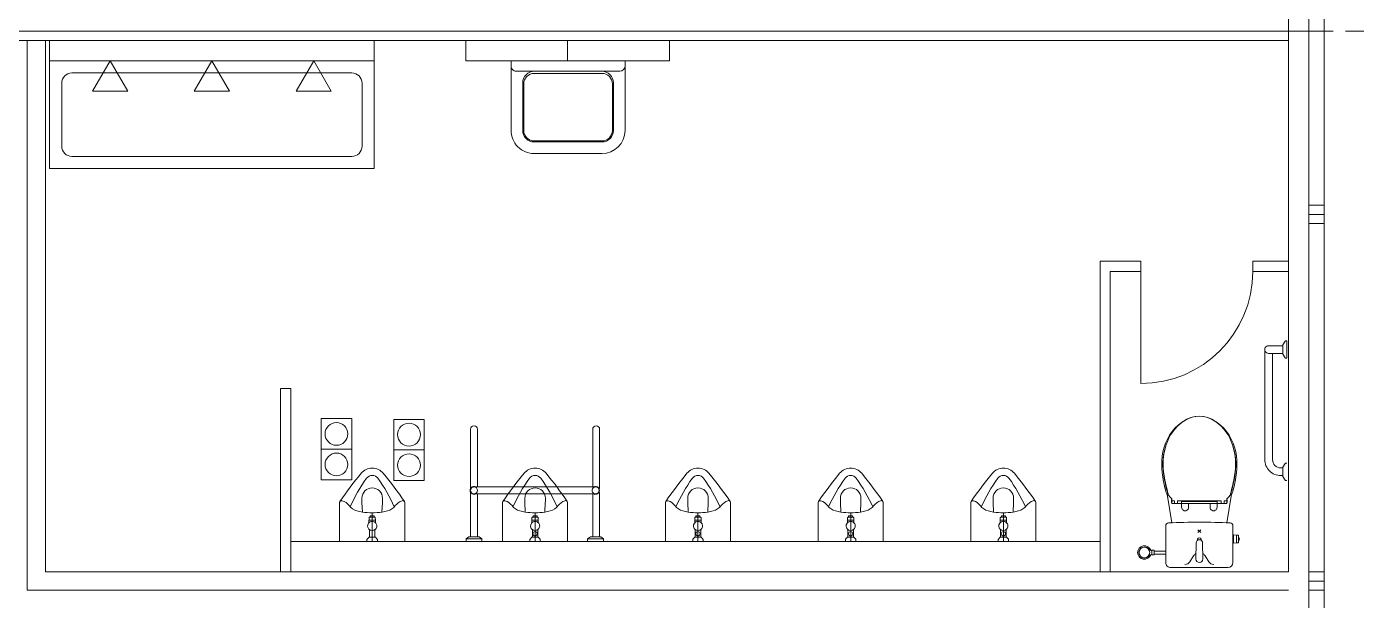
# Model space of a CAD drawing. Units: millimetres at full size, sheet at 1:100. Extents: x -84100 to 167013, y -59450 to 59350.
# Drawn here: x 154697 to 161229, y 32136 to 34953 of the extents above; entities that cross this region are included whole.
import ezdxf

# ---------------------------------------------------------------- set-up
doc = ezdxf.new("R2010")
doc.units = ezdxf.units.MM
doc.header["$LTSCALE"] = 100
doc.linetypes.add('CHAIN1', pattern=[8, 5, -1, 1, -1])
doc.linetypes.add('DASHED1', pattern=[1.8, 1.2, -0.6])
for name, color, linetype, lineweight in [('0-4_通り芯', 3, 'Continuous', 9), ('0-5_通芯符号', 3, 'CHAIN1', 9), ('0-7_作図線', 7, 'Continuous', 9), ('0-B_部屋面積', 4, 'Continuous', 9)]:
    doc.layers.add(name, color=color, linetype=linetype, lineweight=lineweight)

msp = doc.modelspace()

# ---------------------------------------------------------------- linework, layer by layer
at = {"layer": '0-4_通り芯'}
for p, q in [((160894.8, 32275.5), (160894.8, 37630.5)), ((160994.8, 35785.5), (160994.8, 34075.5)), ((161069.8, 34075.5), (161069.8, 35785.5)), ((160894.8, 34885.5), (152994.8, 34885.5)), ((154699.8, 34885.5), (154699.8, 32185.5)), ((154789.8, 34885.5), (154789.8, 32275.5)), ((160994.8, 33985.5), (160994.8, 32275.5)), ((161069.8, 32275.5), (161069.8, 33985.5)), ((160894.8, 32275.5), (154789.8, 32275.5)), ((160894.8, 32185.5), (154699.8, 32185.5)), ((160994.8, 32185.5), (160994.8, 30475.5)), ((161069.8, 30475.5), (161069.8, 32185.5))]:
    msp.add_line(p, q, dxfattribs=at)
at = {"layer": '0-5_通芯符号'}
msp.add_line((160994.8, 39077.4), (160994.8, 14524.4), dxfattribs=at)
at = {"layer": '0-5_通芯符号', "linetype": 'DASHED1'}
for p, q in [((152894.8, 34930.5), (167012.6, 34930.5)), ((160994.8, 34930.5), (152894.8, 34930.5))]:
    msp.add_line(p, q, dxfattribs=at)
at = {"layer": '0-7_作図線'}
for p, q in [((160994.8, 34075.5), (161069.8, 34075.5)), ((160994.8, 33985.5), (160994.8, 34075.5)), ((160994.8, 34030.5), (161069.8, 34030.5)), ((161069.8, 33985.5), (161069.8, 34075.5)), ((160994.8, 33985.5), (161069.8, 33985.5)), ((160994.8, 32275.5), (161069.8, 32275.5)), ((160994.8, 32185.5), (160994.8, 32275.5)), ((161069.8, 32185.5), (161069.8, 32275.5)), ((160994.8, 32230.5), (161069.8, 32230.5)), ((160994.8, 32185.5), (161069.8, 32185.5))]:
    msp.add_line(p, q, dxfattribs=at)
at = {"layer": '0-B_部屋面積'}
for p, q in [((154809.8, 34255.5), (154809.8, 34885.5)), ((154809.8, 34885.5), (156404.8, 34885.5)), ((156854.8, 34885.5), (156854.8, 34785.5)), ((157354.8, 34885.5), (157354.8, 34785.5)), ((154809.8, 34785.5), (156404.8, 34785.5)), ((157076.8, 34785.5), (157076.8, 34443.5)), ((157636.8, 34785.5), (157636.8, 34443.5)), ((154919.8, 34725.5), (156294.8, 34725.5)), ((157611.8, 34734.5), (157101.8, 34734.5)), ((157522.8, 34723.5), (157190.8, 34723.5)), ((154869.8, 34365.5), (154869.8, 34675.5)), ((156344.8, 34675.5), (156344.8, 34365.5)), ((157133.8, 34676.5), (157133.8, 34443.5)), ((157138.8, 34671.5), (157138.8, 34443.5)), ((157574.8, 34443.5), (157574.8, 34671.5)), ((157579.8, 34443.5), (157579.8, 34676.5)), ((157522.8, 34391.5), (157190.8, 34391.5)), ((157522.8, 34386.5), (157190.8, 34386.5)), ((156294.8, 34315.5), (154919.8, 34315.5)), ((157522.8, 34329.5), (157190.8, 34329.5)), ((159969.8, 33800.5), (159969.8, 32275.5)), ((160169.8, 33800.5), (159969.8, 33800.5)), ((160169.8, 33800.5), (160169.8, 33200.5)), ((160894.8, 33800.5), (160719.8, 33800.5)), ((160719.8, 33800.5), (160719.8, 33750.5)), ((160019.8, 33750.5), (160019.8, 32275.5)), ((160169.8, 33750.5), (160019.8, 33750.5)), ((160894.8, 33750.5), (160719.8, 33750.5)), ((160867.7, 33386.2), (160797.7, 33386.2)), ((160867.7, 33345.2), (160867.7, 33389.2)), ((160868, 33390.2), (160878.3, 33408.2)), ((160887.7, 33409.7), (160880.9, 33409.7)), ((160887.7, 33324.7), (160887.7, 33409.7)), ((160778.7, 32827.2), (160778.7, 33367.2)), ((160867.7, 33348.2), (160797.7, 33348.2)), ((160816.7, 32827.2), (160816.7, 33348.2)), ((160878.3, 33326.2), (160868, 33344.2)), ((160887.7, 33324.7), (160880.9, 33324.7)), ((155994.8, 33175.5), (155944.8, 33175.5)), ((155944.8, 33175.5), (155944.8, 32275.5)), ((155994.8, 33175.5), (155994.8, 32275.5)), ((156144.2, 33028), (156144.2, 32728)), ((156294.2, 33028), (156144.2, 33028)), ((156294.2, 32728), (156294.2, 33028)), ((156500.6, 33024.5), (156500.6, 32724.5)), ((156650.6, 33024.5), (156500.6, 33024.5)), ((156650.6, 32724.5), (156650.6, 33024.5)), ((156877.8, 32975.5), (156877.8, 32685)), ((156911.8, 32692.5), (156911.8, 32975.5)), ((157477.8, 32692.5), (157477.8, 32975.5)), ((157511.8, 32975.5), (157511.8, 32685)), ((156294.2, 32878), (156144.2, 32878)), ((156650.6, 32874.5), (156500.6, 32874.5)), ((160867.7, 32745.2), (160867.7, 32789.2)), ((160868, 32790.2), (160878.3, 32808.2)), ((160887.7, 32809.7), (160880.9, 32809.7)), ((156144.2, 32728), (156294.2, 32728)), ((156500.6, 32724.5), (156650.6, 32724.5)), ((160867.7, 32786.2), (160857.7, 32786.2)), ((160867.7, 32748.2), (160857.7, 32748.2)), ((160878.3, 32726.2), (160868, 32744.2)), ((160887.7, 32724.7), (160880.9, 32724.7)), ((156877.8, 32665.9), (156877.8, 32447.5)), ((157494.8, 32692.5), (156894.8, 32692.5)), ((156894.8, 32658.5), (157494.8, 32658.5)), ((156911.8, 32447.5), (156911.8, 32658.5)), ((157477.8, 32658.5), (157477.8, 32447.5)), ((157511.8, 32447.5), (157511.8, 32665.9)), ((160321.8, 32516.4), (160299.2, 32657.5)), ((160592.8, 32516.4), (160615.4, 32657.5)), ((156234.8, 32425.5), (156234.8, 32615.5)), ((156344.3, 32637.4), (156344.3, 32625.4)), ((156344.5, 32615.7), (156346.8, 32569.3)), ((156442.7, 32569.3), (156445, 32615.7)), ((156445.3, 32625.4), (156445.3, 32637.4)), ((156554.8, 32425.5), (156554.8, 32615.5)), ((157034.8, 32425.5), (157034.8, 32615.5)), ((157144.3, 32637.4), (157144.3, 32625.4)), ((157144.5, 32615.7), (157146.8, 32569.3)), ((157242.7, 32569.3), (157245, 32615.7)), ((157245.3, 32625.4), (157245.3, 32637.4)), ((157354.8, 32425.5), (157354.8, 32615.5)), ((157834.8, 32425.5), (157834.8, 32615.5)), ((157944.3, 32637.4), (157944.3, 32625.4)), ((157944.5, 32615.7), (157946.8, 32569.3)), ((158042.7, 32569.3), (158045.1, 32615.7)), ((158045.3, 32625.4), (158045.3, 32637.4)), ((158154.8, 32425.5), (158154.8, 32615.5)), ((158584.8, 32425.5), (158584.8, 32615.5)), ((158694.3, 32637.4), (158694.3, 32625.4)), ((158694.5, 32615.7), (158696.8, 32569.3)), ((158792.7, 32569.3), (158795.1, 32615.7)), ((158795.3, 32625.4), (158795.3, 32637.4)), ((158904.8, 32425.5), (158904.8, 32615.5)), ((159334.8, 32425.5), (159334.8, 32615.5)), ((159444.3, 32637.4), (159444.3, 32625.4)), ((159444.5, 32615.7), (159446.8, 32569.3)), ((159542.7, 32569.3), (159545.1, 32615.7)), ((159545.3, 32625.4), (159545.3, 32637.4)), ((159654.8, 32425.5), (159654.8, 32615.5)), ((160322.8, 32611.5), (160322.8, 32633.3)), ((160322.8, 32624.5), (160332.8, 32624.5)), ((160323.8, 32610.5), (160334.6, 32610.5)), ((160324.5, 32624.5), (160332.6, 32624.3)), ((160334.6, 32622.3), (160334.6, 32610.5)), ((160334.8, 32622.5), (160334.8, 32611.5)), ((160335.8, 32610.5), (160348.8, 32610.5)), ((160349.8, 32611.5), (160349.8, 32624.9)), ((160349.8, 32624.9), (160350, 32624.9)), ((160350, 32611.5), (160350, 32624.9)), ((160350, 32624.9), (160427.3, 32624.9)), ((160369, 32610.5), (160351, 32610.5)), ((160370, 32619.2), (160370, 32611.5)), ((160370.3, 32620.2), (160370.3, 32592.5)), ((160434.3, 32610.5), (160371.3, 32610.5)), ((160446.3, 32620.5), (160372.1, 32621.2)), ((160404.2, 32610.5), (160404.2, 32605.5)), ((160404.3, 32605.5), (160404.3, 32592.5)), ((160438.6, 32611.5), (160475.9, 32611.5)), ((160457.3, 32620.5), (160446.3, 32620.5)), ((160468.3, 32620.5), (160457.3, 32620.5)), ((160477.3, 32620.5), (160468.3, 32620.5)), ((160542.5, 32621.2), (160477.3, 32620.5)), ((160480.3, 32610.5), (160543.3, 32610.5)), ((160487.3, 32624.9), (160564.5, 32624.9)), ((160510.3, 32592.5), (160510.3, 32605.5)), ((160510.4, 32605.5), (160510.4, 32610.5)), ((160544.3, 32620.2), (160544.3, 32592.5)), ((160544.5, 32611.5), (160544.5, 32619.2)), ((160563.5, 32610.5), (160545.5, 32610.5)), ((160564.5, 32624.9), (160564.5, 32611.5)), ((160564.5, 32624.9), (160564.8, 32624.9)), ((160564.8, 32611.5), (160564.8, 32624.9)), ((160565.8, 32610.5), (160578.8, 32610.5)), ((160579.8, 32622.5), (160579.8, 32611.5)), ((160580, 32610.5), (160580, 32622.3)), ((160580, 32610.5), (160590.8, 32610.5)), ((160581.8, 32624.5), (160591.8, 32624.5)), ((160581.9, 32624.3), (160590.1, 32624.5)), ((160591.8, 32611.5), (160591.8, 32633.3)), ((156379, 32529.5), (156379, 32520.3)), ((156410.5, 32529.5), (156379, 32529.5)), ((156379.5, 32541.5), (156379.3, 32529.5)), ((156381.5, 32543.5), (156404.7, 32543.5)), ((156384.9, 32549.5), (156384.8, 32543.5)), ((156394.8, 32565.5), (156394.8, 32425.5)), ((156404.7, 32543.5), (156404.6, 32549.5)), ((156404.7, 32543.5), (156408.1, 32543.5)), ((156410.1, 32541.5), (156410.3, 32529.5)), ((156410.5, 32520.3), (156410.5, 32529.5)), ((157179, 32529.5), (157179, 32520.3)), ((157210.5, 32529.5), (157179, 32529.5)), ((157179.5, 32541.5), (157179.3, 32529.5)), ((157181.5, 32543.5), (157204.7, 32543.5)), ((157184.9, 32549.5), (157184.8, 32543.5)), ((157194.8, 32565.5), (157194.8, 32425.5)), ((157204.7, 32543.5), (157204.6, 32549.5)), ((157204.7, 32543.5), (157208.1, 32543.5)), ((157210.1, 32541.5), (157210.3, 32529.5)), ((157210.5, 32520.3), (157210.5, 32529.5)), ((157979, 32529.5), (157979, 32520.3)), ((158010.5, 32529.5), (157979, 32529.5)), ((157979.5, 32541.5), (157979.3, 32529.5)), ((157981.5, 32543.5), (158004.7, 32543.5)), ((157984.9, 32549.5), (157984.8, 32543.5)), ((157994.8, 32565.5), (157994.8, 32425.5)), ((158004.7, 32543.5), (158004.6, 32549.5)), ((158004.7, 32543.5), (158008.1, 32543.5)), ((158010.1, 32541.5), (158010.3, 32529.5)), ((158010.5, 32520.3), (158010.5, 32529.5)), ((158760.5, 32529.5), (158729, 32529.5)), ((158729, 32529.5), (158729, 32520.3)), ((158729.5, 32541.5), (158729.3, 32529.5)), ((158734.9, 32549.5), (158734.8, 32543.5)), ((158744.8, 32565.5), (158744.8, 32425.5)), ((158754.7, 32543.5), (158754.6, 32549.5)), ((158760.1, 32541.5), (158760.3, 32529.5)), ((158760.5, 32520.3), (158760.5, 32529.5)), ((159510.5, 32529.5), (159479, 32529.5)), ((159479, 32529.5), (159479, 32520.3)), ((159479.5, 32541.5), (159479.3, 32529.5)), ((159484.9, 32549.5), (159484.8, 32543.5)), ((159494.8, 32565.5), (159494.8, 32425.5)), ((159504.7, 32543.5), (159504.6, 32549.5)), ((159510.1, 32541.5), (159510.3, 32529.5)), ((159510.5, 32520.3), (159510.5, 32529.5)), ((156381.3, 32478.9), (156381.3, 32446.5)), ((156408.3, 32446.5), (156408.3, 32478.9)), ((157181.3, 32478.9), (157181.3, 32446.5)), ((157208.3, 32446.5), (157208.3, 32478.9)), ((157981.3, 32478.9), (157981.3, 32446.5)), ((158008.3, 32446.5), (158008.3, 32478.9)), ((158731.3, 32478.9), (158731.3, 32446.5)), ((158758.3, 32446.5), (158758.3, 32478.9)), ((159481.3, 32478.9), (159481.3, 32446.5)), ((159508.3, 32446.5), (159508.3, 32478.9)), ((160292.3, 32500.7), (160292.3, 32321.5)), ((160464.4, 32468.4), (160450.2, 32482.6)), ((160464.4, 32482.6), (160450.2, 32468.4)), ((160622.3, 32500.7), (160622.3, 32321.5)), ((159969.8, 32425.5), (155994.8, 32425.5)), ((156369, 32425.5), (156369, 32433.9)), ((156379.1, 32446), (156370.1, 32436.7)), ((156380.2, 32446.5), (156409.4, 32446.5)), ((156410.5, 32446), (156419.4, 32436.6)), ((156420.5, 32425.5), (156420.5, 32433.9)), ((156869.6, 32447.5), (156855.8, 32437.5)), ((156855.8, 32437.5), (156933.8, 32437.5)), ((156855.8, 32437.5), (156855.8, 32425.5)), ((156919.9, 32447.5), (156869.6, 32447.5)), ((156933.8, 32437.5), (156919.9, 32447.5)), ((156933.8, 32425.5), (156933.8, 32437.5)), ((157169, 32425.5), (157169, 32433.9)), ((157179.1, 32446), (157170.2, 32436.7)), ((157180.2, 32446.5), (157209.4, 32446.5)), ((157210.5, 32446), (157219.4, 32436.6)), ((157220.5, 32425.5), (157220.5, 32433.9)), ((157466.8, 32447.5), (157453, 32437.5)), ((157453, 32437.5), (157453, 32425.5)), ((157453, 32437.5), (157531, 32437.5)), ((157517.1, 32447.5), (157466.8, 32447.5)), ((157531, 32437.5), (157517.1, 32447.5)), ((157531, 32425.5), (157531, 32437.5)), ((157969, 32425.5), (157969, 32433.9)), ((157979.1, 32446), (157970.1, 32436.6)), ((157980.2, 32446.5), (158009.4, 32446.5)), ((158010.5, 32446), (158019.4, 32436.6)), ((158020.5, 32425.5), (158020.5, 32433.9)), ((158719, 32425.5), (158719, 32433.9)), ((158729.1, 32446), (158720.1, 32436.6)), ((158730.2, 32446.5), (158759.4, 32446.5)), ((158760.5, 32446), (158769.4, 32436.6)), ((158770.5, 32425.5), (158770.5, 32433.9)), ((159469, 32425.5), (159469, 32433.9)), ((159479.1, 32446), (159470.1, 32436.6)), ((159480.2, 32446.5), (159509.4, 32446.5)), ((159510.5, 32446), (159519.4, 32436.6)), ((159520.5, 32425.5), (159520.5, 32433.9)), ((160440.3, 32338.7), (160441.3, 32417.6)), ((160474.3, 32338.7), (160473.3, 32417.6)), ((160624.3, 32453), (160622.3, 32453)), ((160624.3, 32421), (160622.3, 32421)), ((160624.3, 32418), (160624.3, 32456)), ((160640, 32456.5), (160625.3, 32457)), ((160640, 32417.5), (160625.3, 32417)), ((160640.3, 32456.2), (160640.3, 32417.7)), ((160640.3, 32456.2), (160649.3, 32456.2)), ((160640.3, 32417.7), (160649.3, 32417.7)), ((160650.3, 32455.2), (160650.3, 32418.7)), ((160223.3, 32381.5), (160224, 32382.3)), ((160223.3, 32381.5), (160223.3, 32359.5)), ((160223.3, 32359.5), (160224, 32358.8)), ((160224, 32382.3), (160234.5, 32382.3)), ((160224, 32358.8), (160234.5, 32358.8)), ((160235.3, 32381.5), (160234.5, 32382.3)), ((160235.3, 32359.5), (160234.5, 32358.8)), ((160235.3, 32381.5), (160235.3, 32359.5)), ((160292.3, 32377.8), (160235.3, 32377.8)), ((160292.3, 32363.2), (160235.3, 32363.2)), ((160429.3, 32354), (160410.7, 32324.4)), ((160503.9, 32324.4), (160485.2, 32354)), ((160597.3, 32296.5), (160317.3, 32296.5))]:
    msp.add_line(p, q, dxfattribs=at)
for points in [[(156404.8, 34885.5), (156404.8, 34255.5), (154809.8, 34255.5)], [(157854.8, 34885.5), (157854.8, 34785.5), (156854.8, 34785.5)], [(160427.3, 32624.9), (160428.3, 32624.9), (160429.4, 32624.9), (160430.7, 32624.9), (160432.1, 32624.9), (160433.7, 32624.9), (160435.4, 32624.9), (160437.3, 32624.9), (160439.3, 32624.9), (160441.5, 32624.9), (160443.8, 32625), (160446.3, 32625), (160451.8, 32625), (160457.3, 32625), (160462.8, 32625), (160468.3, 32625), (160470.7, 32625), (160473.1, 32624.9), (160475.2, 32624.9), (160477.3, 32624.9), (160479.1, 32624.9), (160480.9, 32624.9), (160482.4, 32624.9), (160483.9, 32624.9), (160485.2, 32624.9), (160486.3, 32624.9), (160487.3, 32624.9)], [(158731.5, 32543.5), (158754.7, 32543.5), (158758, 32543.5)], [(159481.5, 32543.5), (159504.7, 32543.5), (159508.1, 32543.5)]]:
    msp.add_lwpolyline(points, dxfattribs=at)
for points in [[(155107.3, 34785.5), (155193.9, 34635.5), (155020.7, 34635.5)], [(155607.3, 34785.5), (155693.9, 34635.5), (155520.7, 34635.5)], [(156107.3, 34785.5), (156193.9, 34635.5), (156020.7, 34635.5)]]:
    msp.add_lwpolyline(points, close=True, dxfattribs=at)
for centre, radius in [((156219.2, 32953), 55.9), ((156575.6, 32949.5), 55.9), ((156219.2, 32803), 55.9), ((156575.6, 32799.5), 55.9), ((157194.8, 32462.5), 10.5), ((157994.8, 32462.5), 10.5), ((158744.8, 32462.5), 10.5), ((159494.8, 32462.5), 10.5), ((160187.3, 32370.5), 26.2)]:
    msp.add_circle(centre, radius, dxfattribs=at)
for centre, radius, start, end in [((157101.8, 34759.5), 25, 179.99998, 269.99998), ((157611.8, 34759.5), 25, 269.99998, 359.99998), ((154919.8, 34675.5), 50, 89.99998, 179.99998), ((156294.8, 34675.5), 50, 0, 90), ((157190.8, 34676.5), 57, 89.96371, 179.99998), ((157190.8, 34671.5), 52, 89.99998, 179.99998), ((157522.8, 34676.5), 57, 0, 90.0363), ((157522.8, 34671.5), 52, 0, 90), ((157190.8, 34443.5), 114, 179.99998, 269.99998), ((157190.8, 34443.5), 57, 179.99998, 269.99998), ((157190.8, 34443.5), 52, 179.99998, 269.99998), ((157522.8, 34443.5), 114, 269.99998, 359.99998), ((157522.8, 34443.5), 52, 269.99998, 359.99998), ((157522.8, 34443.5), 57, 269.99998, 359.99998), ((154919.8, 34365.5), 50, 179.99998, 269.99998), ((156294.8, 34365.5), 50, 269.99998, 359.99998), ((160169.8, 33750.5), 550, 269.99998, 359.99997), ((160797.7, 33367.2), 19, 89.99998, 270.00035), ((160869.7, 33389.2), 2, 150.09999, 179.99998), ((160880.9, 33406.7), 3, 89.99998, 150.10197), ((160869.7, 33345.2), 2, 179.99998, 209.89998), ((160880.9, 33327.7), 3, 209.89799, 269.99998), ((156894.8, 32975.5), 17, 0, 180), ((157494.8, 32975.5), 17, 0, 180), ((160502.4, 32824.6), 227, 120.08908, 163.94279), ((160508.7, 32831.1), 225, 125.73701, 162.49823), ((160457.3, 32902.5), 137, 54.263, 125.737), ((160457.3, 32902.5), 137, 59.91093, 120.08907), ((160412.2, 32824.6), 227, 16.05721, 59.91092), ((160405.9, 32831.1), 225, 17.50175, 54.26297), ((160579.3, 32802.5), 307, 163.94279, 187.26556), ((160579.3, 32802.5), 301, 161.21661, 188.14403), ((160599.3, 32802.5), 320, 162.49823, 189.74916), ((160335.3, 32802.5), 301, 351.85596, 18.78337), ((160315.3, 32802.5), 320, 350.25082, 17.50175), ((160335.3, 32802.5), 307, 352.73442, 16.05719), ((160857.7, 32827.2), 79, 179.99998, 269.99998), ((160857.7, 32827.2), 41, 179.99998, 269.99998), ((160869.7, 32789.2), 2, 150.09999, 179.99998), ((160880.9, 32806.7), 3, 89.99998, 150.10098), ((157886.7, 31491.1), 2000, 140.62523, 145.59691), ((157016.1, 32267.4), 800, 144.20218, 155.828), ((156394.8, 32715.5), 70, 89.99998, 140.62546), ((156394.8, 32715.5), 34, 35.80428, 144.19337), ((156394.8, 32715.5), 70, 39.37505, 89.99998), ((155773.5, 32267.4), 800, 24.17204, 35.79773), ((154902.9, 31491.1), 2000, 34.40311, 39.37476), ((158686.7, 31491.1), 2000, 140.62523, 145.59691), ((157816.1, 32267.4), 800, 144.20218, 155.828), ((157194.8, 32715.5), 70, 89.99998, 140.62546), ((157194.8, 32715.5), 34, 35.80428, 144.19337), ((157194.8, 32715.5), 70, 39.37505, 89.99998), ((156573.5, 32267.4), 800, 24.17204, 35.79773), ((155702.9, 31491.1), 2000, 34.40311, 39.37476), ((159486.7, 31491.1), 2000, 140.62523, 145.59691), ((158616.1, 32267.4), 800, 144.20218, 155.828), ((157994.8, 32715.5), 70, 89.99998, 140.62546), ((157994.8, 32715.5), 34, 35.80428, 144.19337), ((157994.8, 32715.5), 70, 39.37505, 89.99998), ((157373.5, 32267.4), 800, 24.17204, 35.79773), ((156502.9, 31491.1), 2000, 34.40311, 39.37476), ((160236.7, 31491.1), 2000, 140.62523, 145.59691), ((159366.1, 32267.4), 800, 144.20218, 155.828), ((158744.8, 32715.5), 70, 89.99998, 140.62546), ((158744.8, 32715.5), 34, 35.80428, 144.19337), ((158744.8, 32715.5), 70, 39.37505, 89.99998), ((158123.5, 32267.4), 800, 24.17204, 35.79773), ((157252.9, 31491.1), 2000, 34.40311, 39.37476), ((160986.7, 31491.1), 2000, 140.62523, 145.59691), ((160116.1, 32267.4), 800, 144.20218, 155.828), ((159494.8, 32715.5), 70, 89.99998, 140.62546), ((159494.8, 32715.5), 34, 35.80428, 144.19337), ((159494.8, 32715.5), 70, 39.37505, 89.99998), ((158873.5, 32267.4), 800, 24.17204, 35.79773), ((158002.9, 31491.1), 2000, 34.40311, 39.37476), ((161068.3, 32864.8), 800, 187.26556, 193.98289), ((161112.8, 32878.8), 840, 188.14404, 194.30159), ((161131.5, 32893.9), 860, 189.74918, 196.01047), ((159783.1, 32893.9), 860, 343.98949, 350.25081), ((159801.7, 32878.8), 840, 345.69839, 351.85594), ((159846.2, 32864.8), 800, 346.01709, 352.73442), ((160869.7, 32745.2), 2, 179.99998, 209.89998), ((160880.9, 32727.7), 3, 209.89899, 269.99998), ((156394.8, 32637.4), 50.5, 0, 180), ((156894.8, 32675.5), 19.5, 60.66789, 299.33211), ((156894.8, 32675.5), 18.5, 66.76855, 293.23146), ((156894.8, 32675.5), 17, 89.99998, 269.99998), ((156894.8, 32675.5), 17, 269.99998, 89.99998), ((157194.8, 32637.4), 50.5, 0, 180), ((157491.9, 32675.5), 17, 89.99998, 269.99998), ((157491.9, 32675.5), 19.5, 240.66789, 119.33211), ((157491.9, 32675.5), 18.5, 246.76855, 113.23146), ((157491.9, 32675.5), 17, 269.99998, 89.99998), ((157994.8, 32637.4), 50.5, 0, 180), ((158744.8, 32637.4), 50.5, 0, 180), ((159494.8, 32637.4), 50.5, 0, 180), ((160326, 32680), 35, 193.98291, 237.85783), ((160332.8, 32680), 35, 194.30159, 214.07635), ((160588.6, 32680), 35, 302.14215, 346.01707), ((160581.8, 32680), 35, 325.92363, 345.69839), ((156244.8, 32615.5), 10, 145.59799, 179.99998), ((156244.8, 32615.5), 10, 72.59607, 145.59799), ((156225.5, 32558.7), 70, 36.91196, 71.42528), ((156337.4, 32642.8), 70, 216.911, 255.5564), ((156539.3, 32625.4), 195, 179.99998, 182.85919), ((156250.3, 32625.4), 195, 357.14079, 359.99998), ((156452.2, 32642.8), 70, 284.44359, 323.08852), ((156564.1, 32558.7), 70, 108.96375, 143.0885), ((156544.8, 32615.5), 10, 34.4062, 110.13289), ((156544.8, 32615.5), 10, 0, 34.4062), ((157044.8, 32615.5), 10, 145.59799, 179.99998), ((157044.8, 32615.5), 10, 72.59607, 145.59799), ((157025.5, 32558.7), 70, 36.91196, 71.42528), ((157137.4, 32642.8), 70, 216.911, 255.5564), ((157339.3, 32625.4), 195, 179.99998, 182.85919), ((157050.3, 32625.4), 195, 357.14079, 359.99998), ((157252.1, 32642.8), 70, 284.44359, 323.08852), ((157364.1, 32558.7), 70, 108.96375, 143.0885), ((157344.8, 32615.5), 10, 34.4062, 110.13289), ((157344.8, 32615.5), 10, 0, 34.4062), ((157844.8, 32615.5), 10, 145.59799, 179.99998), ((157844.8, 32615.5), 10, 72.59607, 145.59799), ((157825.5, 32558.7), 70, 36.91196, 71.42528), ((157937.4, 32642.8), 70, 216.911, 255.5564), ((158139.3, 32625.4), 195, 179.99998, 182.85919), ((157850.3, 32625.4), 195, 357.14079, 359.99998), ((158052.1, 32642.8), 70, 284.44359, 323.08852), ((158164.1, 32558.7), 70, 108.96375, 143.0885), ((158144.8, 32615.5), 10, 34.4062, 110.13289), ((158144.8, 32615.5), 10, 0, 34.4062), ((158594.8, 32615.5), 10, 145.59799, 179.99998), ((158594.8, 32615.5), 10, 72.59607, 145.59799), ((158575.5, 32558.7), 70, 36.91196, 71.42528), ((158687.4, 32642.8), 70, 216.911, 255.5564), ((158889.3, 32625.4), 195, 179.99998, 182.85919), ((158600.3, 32625.4), 195, 357.14079, 359.99998), ((158802.1, 32642.8), 70, 284.44359, 323.08852), ((158914.1, 32558.7), 70, 108.96375, 143.0885), ((158894.8, 32615.5), 10, 34.4062, 110.13289), ((158894.8, 32615.5), 10, 0, 34.4062), ((159344.8, 32615.5), 10, 145.59799, 179.99998), ((159344.8, 32615.5), 10, 72.59607, 145.59799), ((159325.5, 32558.7), 70, 36.91196, 71.42528), ((159437.4, 32642.8), 70, 216.911, 255.5564), ((159639.3, 32625.4), 195, 179.99998, 182.85919), ((159350.3, 32625.4), 195, 357.14079, 359.99998), ((159552.1, 32642.8), 70, 284.44359, 323.08852), ((159664.1, 32558.7), 70, 108.96375, 143.0885), ((159644.8, 32615.5), 10, 34.4062, 110.13289), ((159644.8, 32615.5), 10, 0, 34.4062), ((160338.5, 32666.4), 35, 196.01048, 207.2597), ((160338.5, 32666.4), 35, 207.25969, 240.51698), ((160350.5, 32624.5), 30, 159.7594, 202.5403), ((160319.8, 32633.3), 3, 31.39233, 60.51697), ((160319.8, 32633.3), 3, 0, 31.39233), ((160323.8, 32625.5), 1, 179.99998, 269.99998), ((160323.8, 32611.5), 1, 179.99998, 269.99998), ((160332.6, 32622.3), 2, 0, 88.29863), ((160332.8, 32622.5), 2, 0, 90), ((160335.8, 32611.5), 1, 179.99998, 269.99998), ((160348.8, 32611.5), 1, 269.99998, 359.99998), ((160351, 32611.5), 1, 179.99998, 269.99998), ((160369, 32611.5), 1, 269.99998, 359.99998), ((160372, 32619.2), 2, 151.04498, 179.99998), ((160372, 32619.2), 2, 89.04622, 151.04497), ((160371.3, 32611.5), 1, 179.99998, 269.99998), ((160387.3, 32592.5), 17, 179.99998, 359.99998), ((160434.3, 32615.5), 5, 269.99998, 295.8419), ((160438.6, 32606.5), 5, 89.99998, 115.8419), ((160475.9, 32606.5), 5, 64.15807, 89.99998), ((160480.3, 32615.5), 5, 244.15807, 269.99998), ((160527.3, 32592.5), 17, 179.99998, 359.99998), ((160542.5, 32619.2), 2, 28.95502, 90.97653), ((160543.3, 32611.5), 1, 269.99998, 359.99998), ((160542.5, 32619.2), 2, 0, 28.95502), ((160545.5, 32611.5), 1, 179.99998, 269.99998), ((160563.5, 32611.5), 1, 269.99998, 359.99998), ((160565.8, 32611.5), 1, 179.99998, 269.99998), ((160578.8, 32611.5), 1, 269.99998, 359.99998), ((160581.8, 32622.5), 2, 89.99998, 179.99998), ((160582, 32622.3), 2, 91.70135, 179.99998), ((160590.8, 32625.5), 1, 269.99998, 359.99998), ((160590.8, 32611.5), 1, 269.99998, 359.99998), ((160564.1, 32624.5), 30, 337.4597, 20.2406), ((160594.8, 32633.3), 3, 148.60765, 179.99998), ((160594.8, 32633.3), 3, 119.48302, 148.60765), ((160576.1, 32666.4), 35, 299.48302, 332.74031), ((160576.1, 32666.4), 35, 332.7403, 343.98952), ((156394.8, 32865.5), 300, 255.55659, 260.80411), ((156394.8, 32865.5), 300, 260.80412, 279.19588), ((156381.5, 32541.5), 2, 89.99915, 178.97433), ((156386.9, 32549.5), 2, 90.55023, 178.90271), ((156394.8, 31751.5), 800, 89.43718, 90.56277), ((156402.6, 32549.5), 2, 1.09145, 89.4254), ((156408.1, 32541.5), 2, 1.01991, 89.99915), ((156394.8, 32865.5), 300, 279.19588, 284.44322), ((157194.8, 32865.5), 300, 255.55659, 260.80411), ((157194.8, 32865.5), 300, 260.80412, 279.19588), ((157181.5, 32541.5), 2, 89.99915, 178.97433), ((157186.9, 32549.5), 2, 90.55023, 178.90271), ((157194.8, 31751.5), 800, 89.43718, 90.56277), ((157202.6, 32549.5), 2, 1.09145, 89.4254), ((157208.1, 32541.5), 2, 1.01991, 89.99915), ((157194.8, 32865.5), 300, 279.19588, 284.44322), ((157994.8, 32865.5), 300, 255.55659, 260.80411), ((157994.8, 32865.5), 300, 260.80412, 279.19588), ((157981.5, 32541.5), 2, 89.99915, 178.97433), ((157986.9, 32549.4), 2, 90.55023, 178.90271), ((157994.8, 31751.5), 800, 89.43718, 90.56277), ((158002.6, 32549.4), 2, 1.09145, 89.4254), ((158008.1, 32541.5), 2, 1.01991, 89.99915), ((157994.8, 32865.5), 300, 279.19588, 284.44322), ((158744.8, 32865.5), 300, 255.55659, 260.80411), ((158744.8, 32865.5), 300, 260.80412, 279.19588), ((158731.5, 32541.5), 2, 89.99915, 178.97433), ((158736.9, 32549.4), 2, 90.55023, 178.90271), ((158744.8, 31751.5), 800, 89.43718, 90.56277), ((158752.6, 32549.4), 2, 1.09145, 89.4254), ((158758, 32541.5), 2, 1.01991, 89.99915), ((158744.8, 32865.5), 300, 279.19588, 284.44322), ((159494.8, 32865.5), 300, 255.55659, 260.80411), ((159494.8, 32865.5), 300, 260.80412, 279.19588), ((159481.5, 32541.5), 2, 89.99915, 178.97433), ((159486.9, 32549.4), 2, 90.55023, 178.90271), ((159494.8, 31751.5), 800, 89.43718, 90.56277), ((159502.6, 32549.4), 2, 1.09145, 89.4254), ((159508.1, 32541.5), 2, 1.01991, 89.99915), ((159494.8, 32865.5), 300, 279.19588, 284.44322), ((156394.8, 32500.5), 22.5, 142.401, 225.29166), ((156369, 32520.3), 10, 323.50479, 0.00114), ((156394.8, 32500.5), 22.5, 37.59915, 142.00664), ((156394.8, 32500.5), 22.5, 225.29167, 314.69067), ((156373.3, 32478.9), 8, 0, 44.85437), ((156416.3, 32478.9), 8, 135.19508, 179.99998), ((156420.5, 32520.3), 10, 179.99998, 217.59851), ((156394.8, 32500.5), 22.5, 314.69067, 359.99998), ((156394.8, 32500.5), 22.5, 0, 37.59915), ((157194.8, 32500.5), 22.5, 142.401, 225.29166), ((157169, 32520.3), 10, 323.50479, 0.00114), ((157194.8, 32500.5), 22.5, 37.59915, 142.00664), ((157194.8, 32500.5), 22.5, 225.29167, 314.69067), ((157173.3, 32478.9), 8, 0, 44.85437), ((157216.3, 32478.9), 8, 135.19508, 179.99998), ((157220.5, 32520.3), 10, 179.99998, 217.59851), ((157194.8, 32500.5), 22.5, 314.69067, 359.99998), ((157194.8, 32500.5), 22.5, 0, 37.59915), ((157994.8, 32500.5), 22.5, 142.401, 225.29166), ((157969, 32520.3), 10, 323.50479, 0.00114), ((157994.8, 32500.5), 22.5, 37.59915, 142.00664), ((157994.8, 32500.5), 22.5, 225.29167, 314.69067), ((157973.3, 32478.9), 8, 0, 44.85437), ((158016.3, 32478.9), 8, 135.19508, 179.99998), ((158020.5, 32520.3), 10, 179.99998, 217.59851), ((157994.8, 32500.5), 22.5, 314.69067, 359.99998), ((157994.8, 32500.5), 22.5, 0, 37.59915), ((158744.8, 32500.5), 22.5, 142.401, 225.29166), ((158719, 32520.3), 10, 323.50479, 0.00114), ((158744.8, 32500.5), 22.5, 37.59915, 142.00664), ((158723.3, 32478.9), 8, 0, 44.85437), ((158744.8, 32500.5), 22.5, 225.29167, 314.69067), ((158766.3, 32478.9), 8, 135.19508, 179.99998), ((158770.5, 32520.3), 10, 179.99998, 217.59851), ((158744.8, 32500.5), 22.5, 314.69067, 359.99998), ((158744.8, 32500.5), 22.5, 0, 37.59915), ((159494.8, 32500.5), 22.5, 142.401, 225.29166), ((159469, 32520.3), 10, 323.50479, 0.00114), ((159494.8, 32500.5), 22.5, 37.59915, 142.00664), ((159473.3, 32478.9), 8, 0, 44.85437), ((159494.8, 32500.5), 22.5, 225.29167, 314.69067), ((159516.3, 32478.9), 8, 135.19508, 179.99998), ((159520.5, 32520.3), 10, 179.99998, 217.59851), ((159494.8, 32500.5), 22.5, 314.69067, 359.99998), ((159494.8, 32500.5), 22.5, 0, 37.59915), ((160307.3, 32500.7), 15, 92.88123, 179.99992), ((160457.3, 29519.5), 3000, 89.99994, 92.88034), ((160457.3, 29519.5), 3000, 87.11961, 89.99998), ((160607.3, 32500.7), 15, 0, 87.12251), ((156373, 32433.9), 4, 136.327, 179.99998), ((156380.2, 32445), 1.5, 89.99886, 136.32869), ((156409.4, 32445), 1.5, 43.66974, 89.99886), ((156416.5, 32433.9), 4, 0, 43.66861), ((157173, 32433.9), 4, 136.327, 179.99998), ((157180.2, 32445), 1.5, 89.99886, 136.32869), ((157209.4, 32445), 1.5, 43.66974, 89.99886), ((157216.5, 32433.9), 4, 0, 43.66861), ((157973, 32433.9), 4, 136.327, 179.99998), ((157980.2, 32445), 1.5, 89.99886, 136.32869), ((158009.4, 32445), 1.5, 43.66974, 89.99886), ((158016.5, 32433.9), 4, 0, 43.66861), ((158723, 32433.9), 4, 136.327, 179.99998), ((158730.2, 32445), 1.5, 89.99886, 136.32869), ((158759.4, 32445), 1.5, 43.66974, 89.99886), ((158766.5, 32433.9), 4, 0, 43.66861), ((159473, 32433.9), 4, 136.327, 179.99998), ((159480.2, 32445), 1.5, 89.99886, 136.32869), ((159509.4, 32445), 1.5, 43.66974, 89.99886), ((159516.5, 32433.9), 4, 0, 43.66861), ((160187.3, 32370.5), 33, 19.24683, 340.90129), ((160187.3, 32370.5), 27, 40.14182, 320.00632), ((160457.3, 32417.6), 16, 0, 180), ((160457.3, 32433.5), 10, 342.15671, 197.84326), ((160625.3, 32456), 1, 88.21008, 179.99998), ((160625.3, 32418), 1, 179.99998, 271.7899), ((160640, 32456.2), 0.3, 0, 88.21008), ((160640, 32417.8), 0.3, 271.78992, 359.99998), ((160649.3, 32455.2), 1, 0, 90), ((160649.3, 32418.7), 1, 269.99998, 359.99998), ((160646, 32437), 8.3, 301.20303, 58.79697), ((160223.2, 32400.8), 20, 220.14182, 269.99998), ((160223.3, 32340.3), 20, 89.99998, 140.0063), ((160457.3, 32336.5), 33, 120.33055, 147.89827), ((160457.3, 32338.5), 17, 179.27145, 269.99998), ((160457.3, 32338.5), 17, 269.99998, 0.72853), ((160457.3, 32336.5), 33, 32.10172, 59.66943), ((160317.3, 32321.5), 25, 179.99998, 269.99998), ((160386.7, 32342.5), 30, 269.99998, 322.99998), ((160527.9, 32342.5), 30, 217, 269.99998), ((160597.3, 32321.5), 25, 269.99998, 359.99998)]:
    msp.add_arc(centre, radius, start, end, dxfattribs=at)

doc.saveas('drawing.dxf')
